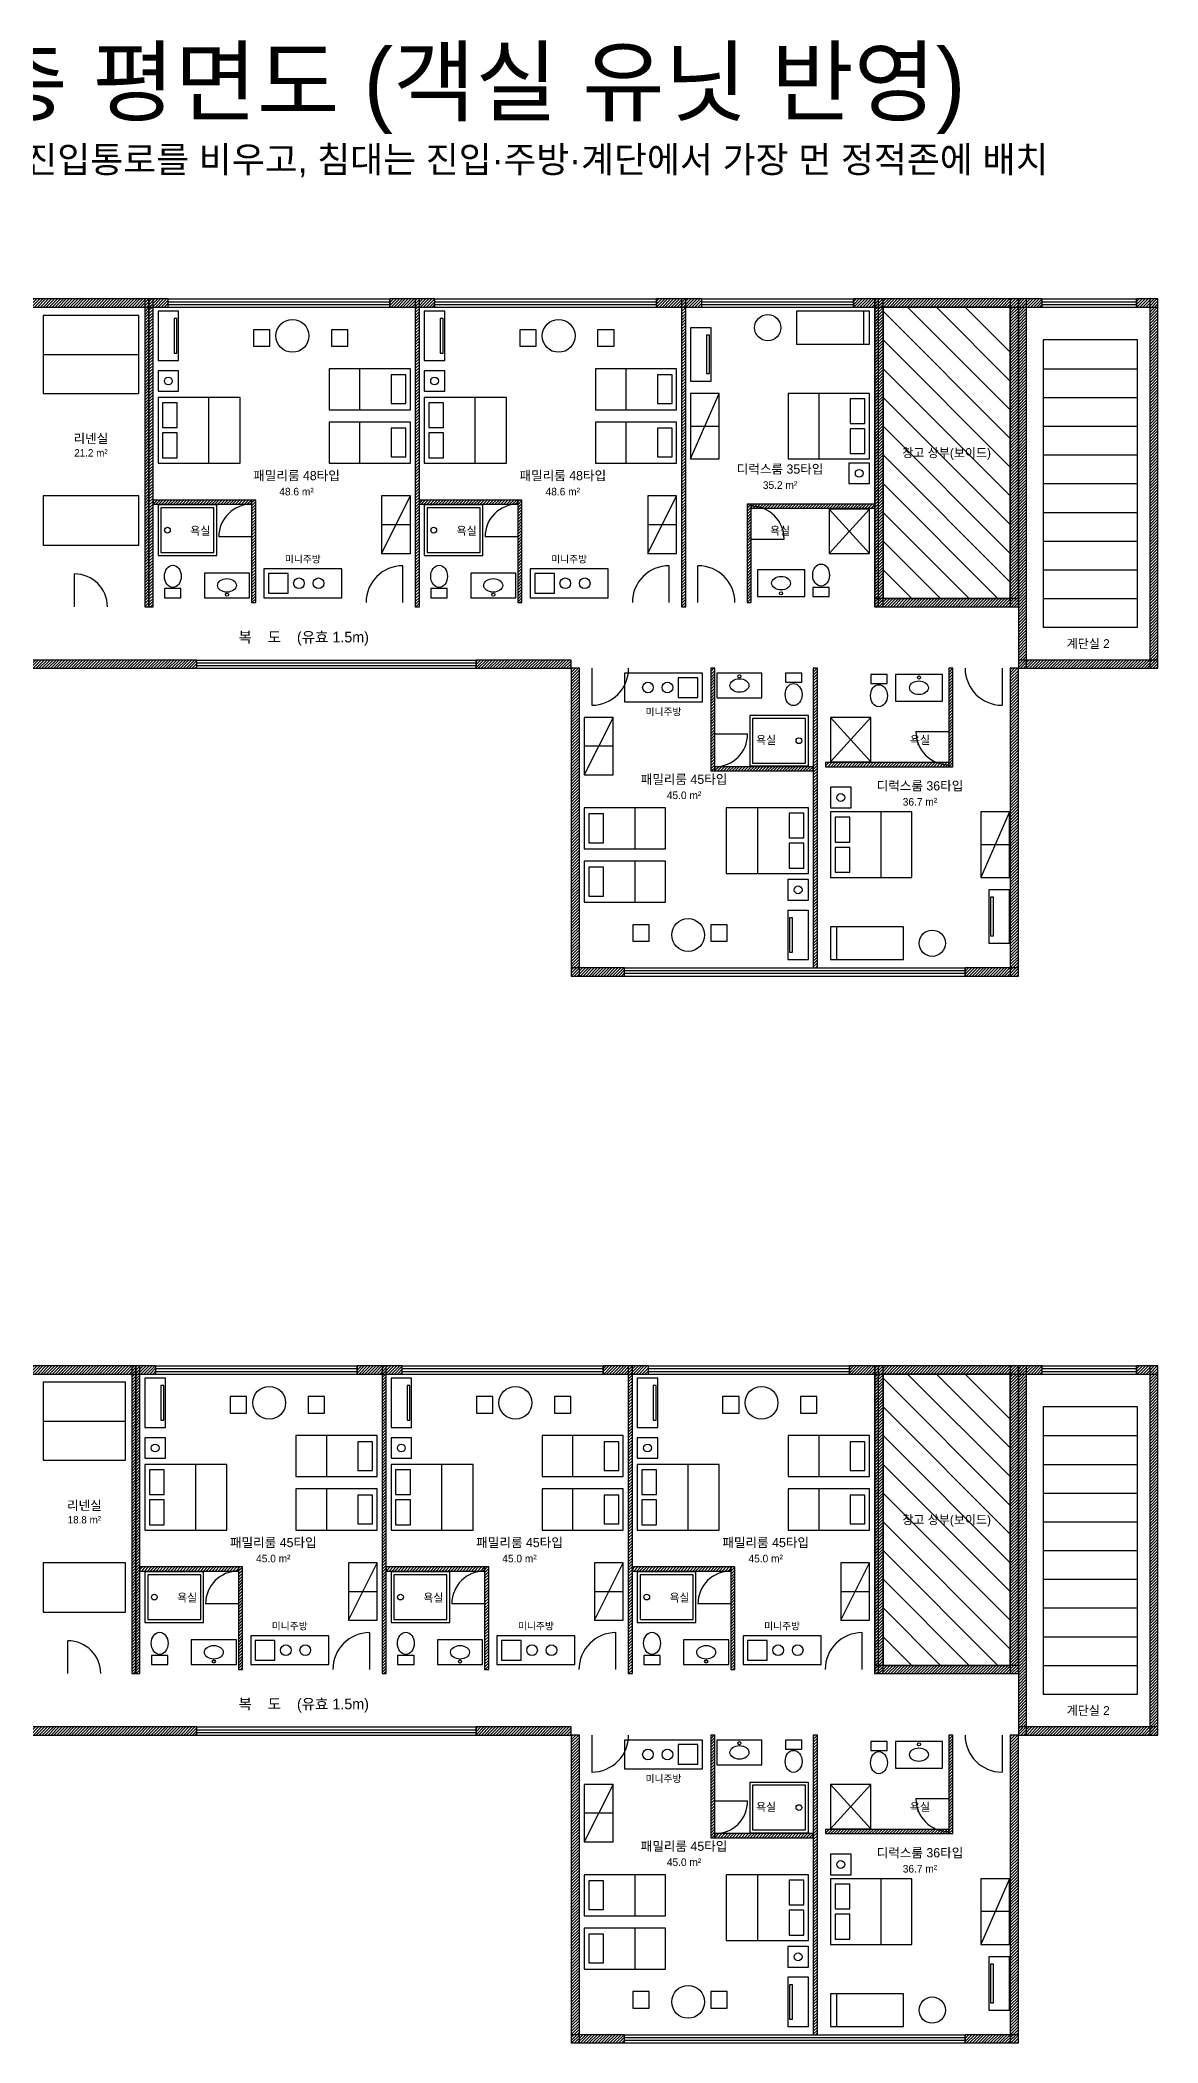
# Model space of a CAD drawing. Header units: millimetres. Extents: x -12464 to 45620, y -64650 to 22809.
# Drawn here: x 18375 to 45620, y -26000 to 22809 of the extents above; entities that cross this region are included whole.
import ezdxf
from ezdxf.enums import TextEntityAlignment as Align

# ---------------------------------------------------------------- set-up
doc = ezdxf.new("R2010")
doc.units = ezdxf.units.MM
for name, color, linetype in [('0CONC', 7, 'Continuous'), ('0OTB', 9, 'Continuous'), ('0TEXT', 7, 'Continuous'), ('0WIN', 4, 'Continuous'), ('DOOR', 2, 'Continuous'), ('FUR', 3, 'Continuous'), ('STAIR', 2, 'Continuous'), ('TOIL', 5, 'Continuous'), ('해치벽체', 8, 'Continuous')]:
    doc.layers.add(name, color=color, linetype=linetype)
doc.styles.add('KOR', font='Pretendard-Regular.ttf')

msp = doc.modelspace()

# ---------------------------------------------------------------- hatches: boundary and pattern name
at = {"layer": '해치벽체'}
h = msp.add_hatch(dxfattribs=at)
h.set_pattern_fill('ANSI31', color=8, scale=16)
h.paths.add_polyline_path([(11000, 16300), (21500, 16300), (21500, 16500), (11000, 16500)])
h = msp.add_hatch(dxfattribs=at)
h.set_pattern_fill('ANSI31', color=8, scale=16)
h.paths.add_polyline_path([(20930, 9000), (21030, 9000), (21030, 16500), (20930, 16500)])
h = msp.add_hatch(dxfattribs=at)
h.set_pattern_fill('ANSI31', color=8, scale=16)
h.paths.add_polyline_path([(21030, 9000), (21130, 9000), (21130, 16500), (21030, 16500)])
h = msp.add_hatch(dxfattribs=at)
h.set_pattern_fill('ANSI31', color=8, scale=16)
h.paths.add_polyline_path([(26900, 16300), (28000, 16300), (28000, 16500), (26900, 16500)])
h = msp.add_hatch(dxfattribs=at)
h.set_pattern_fill('ANSI31', color=8, scale=16)
h.paths.add_polyline_path([(27520, 9000), (27620, 9000), (27620, 16500), (27520, 16500)])
h = msp.add_hatch(dxfattribs=at)
h.set_pattern_fill('ANSI31', color=8, scale=16)
h.paths.add_polyline_path([(33400, 16300), (34500, 16300), (34500, 16500), (33400, 16500)])
h = msp.add_hatch(dxfattribs=at)
h.set_pattern_fill('ANSI31', color=8, scale=16)
h.paths.add_polyline_path([(34010, 9000), (34110, 9000), (34110, 16500), (34010, 16500)])
h = msp.add_hatch(dxfattribs=at)
h.set_pattern_fill('ANSI31', color=8, scale=16)
h.paths.add_polyline_path([(38200, 16300), (42800, 16300), (42800, 16500), (38200, 16500)])
h = msp.add_hatch(dxfattribs=at)
h.set_pattern_fill('ANSI31', color=8, scale=16)
h.paths.add_polyline_path([(38710, 9000), (38810, 9000), (38810, 16500), (38710, 16500)])
h = msp.add_hatch(dxfattribs=at)
h.set_pattern_fill('ANSI31', color=8, scale=16)
h.paths.add_polyline_path([(38720, 9000), (38920, 9000), (38920, 16500), (38720, 16500)])
h = msp.add_hatch(dxfattribs=at)
h.set_pattern_fill('ANSI31', color=8, scale=16)
h.paths.add_polyline_path([(42020, 9000), (42220, 9000), (42220, 16500), (42020, 16500)])
h = msp.add_hatch(dxfattribs=at)
h.set_pattern_fill('ANSI31', color=8, scale=16)
h.paths.add_polyline_path([(42220, 7500), (42420, 7500), (42420, 16500), (42220, 16500)])
h = msp.add_hatch(dxfattribs=at)
h.set_pattern_fill('ANSI31', color=8, scale=16)
h.paths.add_polyline_path([(45100, 16300), (45620, 16300), (45620, 16500), (45100, 16500)])
h = msp.add_hatch(dxfattribs=at)
h.set_pattern_fill('ANSI31', color=8, scale=16)
h.paths.add_polyline_path([(45420, 7500), (45620, 7500), (45620, 16500), (45420, 16500)])
h = msp.add_hatch(dxfattribs=at)
h.set_pattern_fill('ANSI31', color=8, scale=16)
h.paths.add_polyline_path([(21130, 11500), (23530, 11500), (23530, 11600), (21130, 11600)])
h = msp.add_hatch(dxfattribs=at)
h.set_pattern_fill('ANSI31', color=8, scale=16)
h.paths.add_polyline_path([(23530, 9100), (23630, 9100), (23630, 11600), (23530, 11600)])
h = msp.add_hatch(dxfattribs=at)
h.set_pattern_fill('ANSI31', color=8, scale=16)
h.paths.add_polyline_path([(27620, 11500), (30020, 11500), (30020, 11600), (27620, 11600)])
h = msp.add_hatch(dxfattribs=at)
h.set_pattern_fill('ANSI31', color=8, scale=16)
h.paths.add_polyline_path([(30020, 9100), (30120, 9100), (30120, 11600), (30020, 11600)])
h = msp.add_hatch(dxfattribs=at)
h.set_pattern_fill('ANSI31', color=8, scale=16)
h.paths.add_polyline_path([(35610, 9100), (35710, 9100), (35710, 11500), (35610, 11500)])
h = msp.add_hatch(dxfattribs=at)
h.set_pattern_fill('ANSI31', color=8, scale=16)
h.paths.add_polyline_path([(35710, 11400), (38710, 11400), (38710, 11500), (35710, 11500)])
h = msp.add_hatch(dxfattribs=at)
h.set_pattern_fill('ANSI31', color=8, scale=16)
h.paths.add_polyline_path([(38720, 9000), (42220, 9000), (42220, 9200), (38720, 9200)])
h = msp.add_hatch(dxfattribs=at)
h.set_pattern_fill('ANSI31', color=8, scale=16)
h.paths.add_polyline_path([(17200, 7500), (22200, 7500), (22200, 7700), (17200, 7700)])
h = msp.add_hatch(dxfattribs=at)
h.set_pattern_fill('ANSI31', color=8, scale=16)
h.paths.add_polyline_path([(29000, 7500), (31320, 7500), (31320, 7700), (29000, 7700)])
h = msp.add_hatch(dxfattribs=at)
h.set_pattern_fill('ANSI31', color=8, scale=16)
h.paths.add_polyline_path([(31320, 0), (31520, 0), (31520, 7500), (31320, 7500)])
h = msp.add_hatch(dxfattribs=at)
h.set_pattern_fill('ANSI31', color=8, scale=16)
h.paths.add_polyline_path([(34720, 5000), (34820, 5000), (34820, 7500), (34720, 7500)])
h = msp.add_hatch(dxfattribs=at)
h.set_pattern_fill('ANSI31', color=8, scale=16)
h.paths.add_polyline_path([(37220, 200), (37320, 200), (37320, 7500), (37220, 7500)])
h = msp.add_hatch(dxfattribs=at)
h.set_pattern_fill('ANSI31', color=8, scale=16)
h.paths.add_polyline_path([(40520, 5100), (40620, 5100), (40620, 7500), (40520, 7500)])
h = msp.add_hatch(dxfattribs=at)
h.set_pattern_fill('ANSI31', color=8, scale=16)
h.paths.add_polyline_path([(42020, 0), (42220, 0), (42220, 7500), (42020, 7500)])
h = msp.add_hatch(dxfattribs=at)
h.set_pattern_fill('ANSI31', color=8, scale=16)
h.paths.add_polyline_path([(42220, 7500), (45620, 7500), (45620, 7700), (42220, 7700)])
h = msp.add_hatch(dxfattribs=at)
h.set_pattern_fill('ANSI31', color=8, scale=16)
h.paths.add_polyline_path([(34820, 5000), (37220, 5000), (37220, 5100), (34820, 5100)])
h = msp.add_hatch(dxfattribs=at)
h.set_pattern_fill('ANSI31', color=8, scale=16)
h.paths.add_polyline_path([(37520, 5100), (40520, 5100), (40520, 5200), (37520, 5200)])
h = msp.add_hatch(dxfattribs=at)
h.set_pattern_fill('ANSI31', color=8, scale=16)
h.paths.add_polyline_path([(31320, 0), (32620, 0), (32620, 200), (31320, 200)])
h = msp.add_hatch(dxfattribs=at)
h.set_pattern_fill('ANSI31', color=8, scale=16)
h.paths.add_polyline_path([(40920, 0), (42220, 0), (42220, 200), (40920, 200)])
h = msp.add_hatch(dxfattribs=at)
h.set_pattern_fill('ANSI31', color=8, scale=16)
h.paths.add_polyline_path([(11000, -9700), (21200, -9700), (21200, -9500), (11000, -9500)])
h = msp.add_hatch(dxfattribs=at)
h.set_pattern_fill('ANSI31', color=8, scale=16)
h.paths.add_polyline_path([(20610, -17000), (20710, -17000), (20710, -9500), (20610, -9500)])
h = msp.add_hatch(dxfattribs=at)
h.set_pattern_fill('ANSI31', color=8, scale=16)
h.paths.add_polyline_path([(20710, -17000), (20810, -17000), (20810, -9500), (20710, -9500)])
h = msp.add_hatch(dxfattribs=at)
h.set_pattern_fill('ANSI31', color=8, scale=16)
h.paths.add_polyline_path([(26100, -9700), (27200, -9700), (27200, -9500), (26100, -9500)])
h = msp.add_hatch(dxfattribs=at)
h.set_pattern_fill('ANSI31', color=8, scale=16)
h.paths.add_polyline_path([(26710, -17000), (26810, -17000), (26810, -9500), (26710, -9500)])
h = msp.add_hatch(dxfattribs=at)
h.set_pattern_fill('ANSI31', color=8, scale=16)
h.paths.add_polyline_path([(32100, -9700), (33200, -9700), (33200, -9500), (32100, -9500)])
h = msp.add_hatch(dxfattribs=at)
h.set_pattern_fill('ANSI31', color=8, scale=16)
h.paths.add_polyline_path([(32710, -17000), (32810, -17000), (32810, -9500), (32710, -9500)])
h = msp.add_hatch(dxfattribs=at)
h.set_pattern_fill('ANSI31', color=8, scale=16)
h.paths.add_polyline_path([(38100, -9700), (42800, -9700), (42800, -9500), (38100, -9500)])
h = msp.add_hatch(dxfattribs=at)
h.set_pattern_fill('ANSI31', color=8, scale=16)
h.paths.add_polyline_path([(38710, -17000), (38810, -17000), (38810, -9500), (38710, -9500)])
h = msp.add_hatch(dxfattribs=at)
h.set_pattern_fill('ANSI31', color=8, scale=16)
h.paths.add_polyline_path([(38720, -17000), (38920, -17000), (38920, -9500), (38720, -9500)])
h = msp.add_hatch(dxfattribs=at)
h.set_pattern_fill('ANSI31', color=8, scale=16)
h.paths.add_polyline_path([(42020, -17000), (42220, -17000), (42220, -9500), (42020, -9500)])
h = msp.add_hatch(dxfattribs=at)
h.set_pattern_fill('ANSI31', color=8, scale=16)
h.paths.add_polyline_path([(42220, -18500), (42420, -18500), (42420, -9500), (42220, -9500)])
h = msp.add_hatch(dxfattribs=at)
h.set_pattern_fill('ANSI31', color=8, scale=16)
h.paths.add_polyline_path([(45100, -9700), (45620, -9700), (45620, -9500), (45100, -9500)])
h = msp.add_hatch(dxfattribs=at)
h.set_pattern_fill('ANSI31', color=8, scale=16)
h.paths.add_polyline_path([(45420, -18500), (45620, -18500), (45620, -9500), (45420, -9500)])
h = msp.add_hatch(dxfattribs=at)
h.set_pattern_fill('ANSI31', color=8, scale=16)
h.paths.add_polyline_path([(20810, -14500), (23210, -14500), (23210, -14400), (20810, -14400)])
h = msp.add_hatch(dxfattribs=at)
h.set_pattern_fill('ANSI31', color=8, scale=16)
h.paths.add_polyline_path([(23210, -16900), (23310, -16900), (23310, -14400), (23210, -14400)])
h = msp.add_hatch(dxfattribs=at)
h.set_pattern_fill('ANSI31', color=8, scale=16)
h.paths.add_polyline_path([(26810, -14500), (29210, -14500), (29210, -14400), (26810, -14400)])
h = msp.add_hatch(dxfattribs=at)
h.set_pattern_fill('ANSI31', color=8, scale=16)
h.paths.add_polyline_path([(29210, -16900), (29310, -16900), (29310, -14400), (29210, -14400)])
h = msp.add_hatch(dxfattribs=at)
h.set_pattern_fill('ANSI31', color=8, scale=16)
h.paths.add_polyline_path([(32810, -14500), (35210, -14500), (35210, -14400), (32810, -14400)])
h = msp.add_hatch(dxfattribs=at)
h.set_pattern_fill('ANSI31', color=8, scale=16)
h.paths.add_polyline_path([(35210, -16900), (35310, -16900), (35310, -14400), (35210, -14400)])
h = msp.add_hatch(dxfattribs=at)
h.set_pattern_fill('ANSI31', color=8, scale=16)
h.paths.add_polyline_path([(38720, -17000), (42220, -17000), (42220, -16800), (38720, -16800)])
h = msp.add_hatch(dxfattribs=at)
h.set_pattern_fill('ANSI31', color=8, scale=16)
h.paths.add_polyline_path([(17200, -18500), (22200, -18500), (22200, -18300), (17200, -18300)])
h = msp.add_hatch(dxfattribs=at)
h.set_pattern_fill('ANSI31', color=8, scale=16)
h.paths.add_polyline_path([(29000, -18500), (31320, -18500), (31320, -18300), (29000, -18300)])
h = msp.add_hatch(dxfattribs=at)
h.set_pattern_fill('ANSI31', color=8, scale=16)
h.paths.add_polyline_path([(31320, -26000), (31520, -26000), (31520, -18500), (31320, -18500)])
h = msp.add_hatch(dxfattribs=at)
h.set_pattern_fill('ANSI31', color=8, scale=16)
h.paths.add_polyline_path([(34720, -21000), (34820, -21000), (34820, -18500), (34720, -18500)])
h = msp.add_hatch(dxfattribs=at)
h.set_pattern_fill('ANSI31', color=8, scale=16)
h.paths.add_polyline_path([(37220, -25800), (37320, -25800), (37320, -18500), (37220, -18500)])
h = msp.add_hatch(dxfattribs=at)
h.set_pattern_fill('ANSI31', color=8, scale=16)
h.paths.add_polyline_path([(40520, -20900), (40620, -20900), (40620, -18500), (40520, -18500)])
h = msp.add_hatch(dxfattribs=at)
h.set_pattern_fill('ANSI31', color=8, scale=16)
h.paths.add_polyline_path([(42020, -26000), (42220, -26000), (42220, -18500), (42020, -18500)])
h = msp.add_hatch(dxfattribs=at)
h.set_pattern_fill('ANSI31', color=8, scale=16)
h.paths.add_polyline_path([(42220, -18500), (45620, -18500), (45620, -18300), (42220, -18300)])
h = msp.add_hatch(dxfattribs=at)
h.set_pattern_fill('ANSI31', color=8, scale=16)
h.paths.add_polyline_path([(34820, -21000), (37220, -21000), (37220, -20900), (34820, -20900)])
h = msp.add_hatch(dxfattribs=at)
h.set_pattern_fill('ANSI31', color=8, scale=16)
h.paths.add_polyline_path([(37520, -20900), (40520, -20900), (40520, -20800), (37520, -20800)])
h = msp.add_hatch(dxfattribs=at)
h.set_pattern_fill('ANSI31', color=8, scale=16)
h.paths.add_polyline_path([(31320, -26000), (32620, -26000), (32620, -25800), (31320, -25800)])
h = msp.add_hatch(dxfattribs=at)
h.set_pattern_fill('ANSI31', color=8, scale=16)
h.paths.add_polyline_path([(40920, -26000), (42220, -26000), (42220, -25800), (40920, -25800)])

# ---------------------------------------------------------------- linework, layer by layer
at = {"layer": '0CONC'}
for points in [[(11000, 16300), (21500, 16300), (21500, 16500), (11000, 16500)], [(20930, 9000), (21030, 9000), (21030, 16500), (20930, 16500)], [(21030, 9000), (21130, 9000), (21130, 16500), (21030, 16500)], [(26900, 16300), (28000, 16300), (28000, 16500), (26900, 16500)], [(27520, 9000), (27620, 9000), (27620, 16500), (27520, 16500)], [(33400, 16300), (34500, 16300), (34500, 16500), (33400, 16500)], [(34010, 9000), (34110, 9000), (34110, 16500), (34010, 16500)], [(38200, 16300), (42800, 16300), (42800, 16500), (38200, 16500)], [(38710, 9000), (38810, 9000), (38810, 16500), (38710, 16500)], [(38720, 9000), (38920, 9000), (38920, 16500), (38720, 16500)], [(42020, 9000), (42220, 9000), (42220, 16500), (42020, 16500)], [(42220, 7500), (42420, 7500), (42420, 16500), (42220, 16500)], [(45100, 16300), (45620, 16300), (45620, 16500), (45100, 16500)], [(45420, 7500), (45620, 7500), (45620, 16500), (45420, 16500)], [(21130, 11500), (23530, 11500), (23530, 11600), (21130, 11600)], [(23530, 9100), (23630, 9100), (23630, 11600), (23530, 11600)], [(27620, 11500), (30020, 11500), (30020, 11600), (27620, 11600)], [(30020, 9100), (30120, 9100), (30120, 11600), (30020, 11600)], [(35610, 9100), (35710, 9100), (35710, 11500), (35610, 11500)], [(35710, 11400), (38710, 11400), (38710, 11500), (35710, 11500)], [(38720, 9000), (42220, 9000), (42220, 9200), (38720, 9200)], [(17200, 7500), (22200, 7500), (22200, 7700), (17200, 7700)], [(29000, 7500), (31320, 7500), (31320, 7700), (29000, 7700)], [(31320, 0), (31520, 0), (31520, 7500), (31320, 7500)], [(34720, 5000), (34820, 5000), (34820, 7500), (34720, 7500)], [(37220, 200), (37320, 200), (37320, 7500), (37220, 7500)], [(40520, 5100), (40620, 5100), (40620, 7500), (40520, 7500)], [(42020, 0), (42220, 0), (42220, 7500), (42020, 7500)], [(42220, 7500), (45620, 7500), (45620, 7700), (42220, 7700)], [(34820, 5000), (37220, 5000), (37220, 5100), (34820, 5100)], [(37520, 5100), (40520, 5100), (40520, 5200), (37520, 5200)], [(31320, 0), (32620, 0), (32620, 200), (31320, 200)], [(40920, 0), (42220, 0), (42220, 200), (40920, 200)], [(11000, -9700), (21200, -9700), (21200, -9500), (11000, -9500)], [(20610, -17000), (20710, -17000), (20710, -9500), (20610, -9500)], [(20710, -17000), (20810, -17000), (20810, -9500), (20710, -9500)], [(26100, -9700), (27200, -9700), (27200, -9500), (26100, -9500)], [(26710, -17000), (26810, -17000), (26810, -9500), (26710, -9500)], [(32100, -9700), (33200, -9700), (33200, -9500), (32100, -9500)], [(32710, -17000), (32810, -17000), (32810, -9500), (32710, -9500)], [(38100, -9700), (42800, -9700), (42800, -9500), (38100, -9500)], [(38710, -17000), (38810, -17000), (38810, -9500), (38710, -9500)], [(38720, -17000), (38920, -17000), (38920, -9500), (38720, -9500)], [(42020, -17000), (42220, -17000), (42220, -9500), (42020, -9500)], [(42220, -18500), (42420, -18500), (42420, -9500), (42220, -9500)], [(45100, -9700), (45620, -9700), (45620, -9500), (45100, -9500)], [(45420, -18500), (45620, -18500), (45620, -9500), (45420, -9500)], [(20810, -14500), (23210, -14500), (23210, -14400), (20810, -14400)], [(23210, -16900), (23310, -16900), (23310, -14400), (23210, -14400)], [(26810, -14500), (29210, -14500), (29210, -14400), (26810, -14400)], [(29210, -16900), (29310, -16900), (29310, -14400), (29210, -14400)], [(32810, -14500), (35210, -14500), (35210, -14400), (32810, -14400)], [(35210, -16900), (35310, -16900), (35310, -14400), (35210, -14400)], [(38720, -17000), (42220, -17000), (42220, -16800), (38720, -16800)], [(17200, -18500), (22200, -18500), (22200, -18300), (17200, -18300)], [(29000, -18500), (31320, -18500), (31320, -18300), (29000, -18300)], [(31320, -26000), (31520, -26000), (31520, -18500), (31320, -18500)], [(34720, -21000), (34820, -21000), (34820, -18500), (34720, -18500)], [(37220, -25800), (37320, -25800), (37320, -18500), (37220, -18500)], [(40520, -20900), (40620, -20900), (40620, -18500), (40520, -18500)], [(42020, -26000), (42220, -26000), (42220, -18500), (42020, -18500)], [(42220, -18500), (45620, -18500), (45620, -18300), (42220, -18300)], [(34820, -21000), (37220, -21000), (37220, -20900), (34820, -20900)], [(37520, -20900), (40520, -20900), (40520, -20800), (37520, -20800)], [(31320, -26000), (32620, -26000), (32620, -25800), (31320, -25800)], [(40920, -26000), (42220, -26000), (42220, -25800), (40920, -25800)]]:
    msp.add_lwpolyline(points, close=True, dxfattribs=at)
at = {"layer": '0OTB'}
for p, q in [((42020, 13100), (38920, 16200)), ((42020, 13800), (39520, 16300)), ((42020, 14500), (40220, 16300)), ((42020, 15200), (40920, 16300)), ((42020, 12400), (38920, 15500)), ((42020, 11700), (38920, 14800)), ((42020, 11000), (38920, 14100)), ((42020, 10300), (38920, 13400)), ((42020, 9600), (38920, 12700)), ((41720, 9200), (38920, 12000)), ((41020, 9200), (38920, 11300)), ((40320, 9200), (38920, 10600)), ((39620, 9200), (38920, 9900)), ((42020, -12200), (39520, -9700)), ((42020, -11500), (40220, -9700)), ((42020, -10800), (40920, -9700)), ((42020, -12900), (38920, -9800)), ((42020, -13600), (38920, -10500)), ((42020, -14300), (38920, -11200)), ((42020, -15000), (38920, -11900)), ((42020, -15700), (38920, -12600)), ((42020, -16400), (38920, -13300)), ((41720, -16800), (38920, -14000)), ((41020, -16800), (38920, -14700)), ((40320, -16800), (38920, -15400)), ((39620, -16800), (38920, -16100))]:
    msp.add_line(p, q, dxfattribs=at)
for points in [[(38920, 9200), (42020, 9200), (42020, 16300), (38920, 16300)], [(38920, -16800), (42020, -16800), (42020, -9700), (38920, -9700)]]:
    msp.add_lwpolyline(points, close=True, dxfattribs=at)
at = {"layer": '0WIN'}
for p, q in [((21500, 16500), (26900, 16500)), ((21500, 16300), (21500, 16500)), ((21500, 16433.3), (26900, 16433.3)), ((21500, 16366.7), (26900, 16366.7)), ((21500, 16300), (26900, 16300)), ((26900, 16300), (26900, 16500)), ((28000, 16500), (33400, 16500)), ((28000, 16300), (28000, 16500)), ((28000, 16433.3), (33400, 16433.3)), ((28000, 16366.7), (33400, 16366.7)), ((28000, 16300), (33400, 16300)), ((33400, 16300), (33400, 16500)), ((34500, 16500), (38200, 16500)), ((34500, 16300), (34500, 16500)), ((34500, 16433.3), (38200, 16433.3)), ((34500, 16366.7), (38200, 16366.7)), ((34500, 16300), (38200, 16300)), ((38200, 16300), (38200, 16500)), ((42800, 16500), (45100, 16500)), ((42800, 16300), (42800, 16500)), ((42800, 16433.3), (45100, 16433.3)), ((42800, 16366.7), (45100, 16366.7)), ((42800, 16300), (45100, 16300)), ((45100, 16300), (45100, 16500)), ((22200, 7700), (29000, 7700)), ((22200, 7500), (22200, 7700)), ((22200, 7633.3), (29000, 7633.3)), ((22200, 7566.7), (29000, 7566.7)), ((22200, 7500), (29000, 7500)), ((29000, 7500), (29000, 7700)), ((32620, 200), (40920, 200)), ((32620, 0), (32620, 200)), ((32620, 133.3), (40920, 133.3)), ((32620, 66.7), (40920, 66.7)), ((32620, 0), (40920, 0)), ((40920, 0), (40920, 200)), ((21200, -9500), (26100, -9500)), ((21200, -9700), (21200, -9500)), ((21200, -9566.7), (26100, -9566.7)), ((21200, -9633.3), (26100, -9633.3)), ((21200, -9700), (26100, -9700)), ((26100, -9700), (26100, -9500)), ((27200, -9500), (32100, -9500)), ((27200, -9700), (27200, -9500)), ((27200, -9566.7), (32100, -9566.7)), ((27200, -9633.3), (32100, -9633.3)), ((27200, -9700), (32100, -9700)), ((32100, -9700), (32100, -9500)), ((33200, -9500), (38100, -9500)), ((33200, -9700), (33200, -9500)), ((33200, -9566.7), (38100, -9566.7)), ((33200, -9633.3), (38100, -9633.3)), ((33200, -9700), (38100, -9700)), ((38100, -9700), (38100, -9500)), ((42800, -9500), (45100, -9500)), ((42800, -9700), (42800, -9500)), ((42800, -9566.7), (45100, -9566.7)), ((42800, -9633.3), (45100, -9633.3)), ((42800, -9700), (45100, -9700)), ((45100, -9700), (45100, -9500)), ((22200, -18300), (29000, -18300)), ((22200, -18500), (22200, -18300)), ((22200, -18366.7), (29000, -18366.7)), ((22200, -18433.3), (29000, -18433.3)), ((22200, -18500), (29000, -18500)), ((29000, -18500), (29000, -18300)), ((32620, -25800), (40920, -25800)), ((32620, -26000), (32620, -25800)), ((32620, -25866.7), (40920, -25866.7)), ((40920, -26000), (40920, -25800)), ((32620, -25933.3), (40920, -25933.3)), ((32620, -26000), (40920, -26000))]:
    msp.add_line(p, q, dxfattribs=at)
at = {"layer": 'DOOR'}
for p, q in [((23530, 10700), (22730, 10700)), ((30020, 10700), (29220, 10700)), ((35710, 10650), (36510, 10650)), ((19215, 9000), (19215, 9800)), ((27220, 9100), (27220, 10000)), ((33710, 9100), (33710, 10000)), ((34410, 9100), (34410, 10000)), ((31820, 7500), (31820, 6600)), ((41820, 7500), (41820, 6600)), ((34820, 5900), (35620, 5900)), ((40520, 5950), (39720, 5950)), ((23210, -15300), (22410, -15300)), ((29210, -15300), (28410, -15300)), ((35210, -15300), (34410, -15300)), ((26410, -16900), (26410, -16000)), ((32410, -16900), (32410, -16000)), ((38410, -16900), (38410, -16000)), ((19055, -17000), (19055, -16200)), ((31820, -18500), (31820, -19400)), ((41820, -18500), (41820, -19400)), ((34820, -20100), (35620, -20100)), ((40520, -20050), (39720, -20050))]:
    msp.add_line(p, q, dxfattribs=at)
for centre, radius, start, end in [((23530, 10700), 800, 90, 180), ((30020, 10700), 800, 90, 180), ((35710, 10650), 800, 0, 90), ((19215, 9000), 800, 0, 90), ((27220, 9100), 900, 90, 180), ((33710, 9100), 900, 90, 180), ((34410, 9100), 900, 0, 90), ((31820, 7500), 900, 270, 360), ((41820, 7500), 900, 180, 270), ((34820, 5900), 800, 270, 360), ((40520, 5950), 800, 180, 270), ((23210, -15300), 800, 90, 180), ((29210, -15300), 800, 90, 180), ((35210, -15300), 800, 90, 180), ((26410, -16900), 900, 90, 180), ((32410, -16900), 900, 90, 180), ((38410, -16900), 900, 90, 180), ((19055, -17000), 800, 0, 90), ((31820, -18500), 900, 270, 360), ((41820, -18500), 900, 180, 270), ((34820, -20100), 800, 270, 360), ((40520, -20050), 800, 180, 270)]:
    msp.add_arc(centre, radius, start, end, dxfattribs=at)
at = {"layer": 'FUR'}
for p, q in [((18450, 15150), (20780, 15150)), ((26172.4, 13800), (26172.4, 14800)), ((32662.4, 13800), (32662.4, 14800)), ((34230, 12600), (34930, 14200)), ((37362.4, 12600), (37362.4, 14200)), ((22490, 12500), (22490, 14100)), ((28980, 12500), (28980, 14100)), ((26172.4, 12500), (26172.4, 13500)), ((32662.4, 12500), (32662.4, 13500)), ((34230, 13400), (34930, 13400)), ((26700, 10300), (27400, 11700)), ((33190, 10300), (33890, 11700)), ((26700, 11000), (27400, 11000)), ((33190, 11000), (33890, 11000)), ((32340, 6300), (31640, 4900)), ((32340, 5600), (31640, 5600)), ((32867.6, 4100), (32867.6, 3100)), ((35860, 4100), (35860, 2500)), ((38867.6, 4000), (38867.6, 2400)), ((42000, 4000), (41300, 2400)), ((42000, 3200), (41300, 3200)), ((32867.6, 2800), (32867.6, 1800)), ((18450, -10850), (20460, -10850)), ((25362.4, -12200), (25362.4, -11200)), ((31362.4, -12200), (31362.4, -11200)), ((37362.4, -12200), (37362.4, -11200)), ((22170, -13500), (22170, -11900)), ((28170, -13500), (28170, -11900)), ((34170, -13500), (34170, -11900)), ((25362.4, -13500), (25362.4, -12500)), ((31362.4, -13500), (31362.4, -12500)), ((37362.4, -13500), (37362.4, -12500)), ((25890, -15700), (26590, -14300)), ((31890, -15700), (32590, -14300)), ((37890, -15700), (38590, -14300)), ((25890, -15000), (26590, -15000)), ((31890, -15000), (32590, -15000)), ((37890, -15000), (38590, -15000)), ((32340, -19700), (31640, -21100)), ((32340, -20400), (31640, -20400)), ((32867.6, -21900), (32867.6, -22900)), ((35860, -21900), (35860, -23500)), ((38867.6, -22000), (38867.6, -23600)), ((42000, -22000), (41300, -23600)), ((42000, -22800), (41300, -22800)), ((32867.6, -23200), (32867.6, -24200))]:
    msp.add_line(p, q, dxfattribs=at)
for points in [[(21250, 15000), (21750, 15000), (21750, 16200), (21250, 16200)], [(27740, 15000), (28240, 15000), (28240, 16200), (27740, 16200)], [(36810, 15400), (38590, 15400), (38590, 16200), (36810, 16200)], [(38440, 15400), (38590, 15400), (38590, 16200), (38440, 16200)], [(18450, 14200), (20780, 14200), (20780, 16100), (18450, 16100)], [(21640, 15180), (21710, 15180), (21710, 16020), (21640, 16020)], [(23575, 15350), (23975, 15350), (23975, 15750), (23575, 15750)], [(25475, 15350), (25875, 15350), (25875, 15750), (25475, 15750)], [(28130, 15180), (28200, 15180), (28200, 16020), (28130, 16020)], [(30065, 15350), (30465, 15350), (30465, 15750), (30065, 15750)], [(31965, 15350), (32365, 15350), (32365, 15750), (31965, 15750)], [(34230, 14500), (34730, 14500), (34730, 15800), (34230, 15800)], [(34620, 14680), (34690, 14680), (34690, 15620), (34620, 15620)], [(21250, 14250), (21750, 14250), (21750, 14750), (21250, 14750)], [(25420, 13800), (27400, 13800), (27400, 14800), (25420, 14800)], [(26930, 13950), (27290, 13950), (27290, 14650), (26930, 14650)], [(27740, 14250), (28240, 14250), (28240, 14750), (27740, 14750)], [(31910, 13800), (33890, 13800), (33890, 14800), (31910, 14800)], [(33420, 13950), (33780, 13950), (33780, 14650), (33420, 14650)], [(34230, 12600), (34930, 12600), (34930, 14200), (34230, 14200)], [(36610, 12600), (38590, 12600), (38590, 14200), (36610, 14200)], [(21250, 12500), (23250, 12500), (23250, 14100), (21250, 14100)], [(21360, 13365), (21720, 13365), (21720, 13970), (21360, 13970)], [(27740, 12500), (29740, 12500), (29740, 14100), (27740, 14100)], [(27850, 13365), (28210, 13365), (28210, 13970), (27850, 13970)], [(38120, 13465), (38480, 13465), (38480, 14070), (38120, 14070)], [(21360, 12630), (21720, 12630), (21720, 13235), (21360, 13235)], [(25420, 12500), (27400, 12500), (27400, 13500), (25420, 13500)], [(26930, 12650), (27290, 12650), (27290, 13350), (26930, 13350)], [(27850, 12630), (28210, 12630), (28210, 13235), (27850, 13235)], [(31910, 12500), (33890, 12500), (33890, 13500), (31910, 13500)], [(33420, 12650), (33780, 12650), (33780, 13350), (33420, 13350)], [(38120, 12730), (38480, 12730), (38480, 13335), (38120, 13335)], [(38090, 12000), (38590, 12000), (38590, 12500), (38090, 12500)], [(18450, 10500), (20780, 10500), (20780, 11700), (18450, 11700)], [(26700, 10300), (27400, 10300), (27400, 11700), (26700, 11700)], [(33190, 10300), (33890, 10300), (33890, 11700), (33190, 11700)], [(23830, 9220), (25730, 9220), (25730, 9920), (23830, 9920)], [(30320, 9220), (32220, 9220), (32220, 9920), (30320, 9920)], [(32620, 6680), (34520, 6680), (34520, 7380), (32620, 7380)], [(31640, 4900), (32340, 4900), (32340, 6300), (31640, 6300)], [(37640, 4100), (38140, 4100), (38140, 4600), (37640, 4600)], [(31640, 3100), (33620, 3100), (33620, 4100), (31640, 4100)], [(31750, 3250), (32110, 3250), (32110, 3950), (31750, 3950)], [(35100, 2500), (37100, 2500), (37100, 4100), (35100, 4100)], [(36630, 3365), (36990, 3365), (36990, 3970), (36630, 3970)], [(37640, 2400), (39620, 2400), (39620, 4000), (37640, 4000)], [(41300, 2400), (42000, 2400), (42000, 4000), (41300, 4000)], [(37750, 3265), (38110, 3265), (38110, 3870), (37750, 3870)], [(36630, 2630), (36990, 2630), (36990, 3235), (36630, 3235)], [(37750, 2530), (38110, 2530), (38110, 3135), (37750, 3135)], [(31640, 1800), (33620, 1800), (33620, 2800), (31640, 2800)], [(31750, 1950), (32110, 1950), (32110, 2650), (31750, 2650)], [(36600, 1850), (37100, 1850), (37100, 2350), (36600, 2350)], [(41500, 800), (42000, 800), (42000, 2100), (41500, 2100)], [(36600, 400), (37100, 400), (37100, 1600), (36600, 1600)], [(41540, 980), (41610, 980), (41610, 1920), (41540, 1920)], [(32820, 850), (33220, 850), (33220, 1250), (32820, 1250)], [(34720, 850), (35120, 850), (35120, 1250), (34720, 1250)], [(36640, 580), (36710, 580), (36710, 1420), (36640, 1420)], [(37640, 400), (39420, 400), (39420, 1200), (37640, 1200)], [(37640, 400), (37790, 400), (37790, 1200), (37640, 1200)], [(18450, -11800), (20460, -11800), (20460, -9900), (18450, -9900)], [(20930, -11000), (21430, -11000), (21430, -9800), (20930, -9800)], [(21320, -10820), (21390, -10820), (21390, -9980), (21320, -9980)], [(26930, -11000), (27430, -11000), (27430, -9800), (26930, -9800)], [(27320, -10820), (27390, -10820), (27390, -9980), (27320, -9980)], [(32930, -11000), (33430, -11000), (33430, -9800), (32930, -9800)], [(33320, -10820), (33390, -10820), (33390, -9980), (33320, -9980)], [(23010, -10650), (23410, -10650), (23410, -10250), (23010, -10250)], [(24910, -10650), (25310, -10650), (25310, -10250), (24910, -10250)], [(29010, -10650), (29410, -10650), (29410, -10250), (29010, -10250)], [(30910, -10650), (31310, -10650), (31310, -10250), (30910, -10250)], [(35010, -10650), (35410, -10650), (35410, -10250), (35010, -10250)], [(36910, -10650), (37310, -10650), (37310, -10250), (36910, -10250)], [(24610, -12200), (26590, -12200), (26590, -11200), (24610, -11200)], [(30610, -12200), (32590, -12200), (32590, -11200), (30610, -11200)], [(36610, -12200), (38590, -12200), (38590, -11200), (36610, -11200)], [(20930, -11750), (21430, -11750), (21430, -11250), (20930, -11250)], [(26120, -12050), (26480, -12050), (26480, -11350), (26120, -11350)], [(26930, -11750), (27430, -11750), (27430, -11250), (26930, -11250)], [(32120, -12050), (32480, -12050), (32480, -11350), (32120, -11350)], [(32930, -11750), (33430, -11750), (33430, -11250), (32930, -11250)], [(38120, -12050), (38480, -12050), (38480, -11350), (38120, -11350)], [(20930, -13500), (22930, -13500), (22930, -11900), (20930, -11900)], [(21040, -12635), (21400, -12635), (21400, -12030), (21040, -12030)], [(26930, -13500), (28930, -13500), (28930, -11900), (26930, -11900)], [(27040, -12635), (27400, -12635), (27400, -12030), (27040, -12030)], [(32930, -13500), (34930, -13500), (34930, -11900), (32930, -11900)], [(33040, -12635), (33400, -12635), (33400, -12030), (33040, -12030)], [(24610, -13500), (26590, -13500), (26590, -12500), (24610, -12500)], [(26120, -13350), (26480, -13350), (26480, -12650), (26120, -12650)], [(30610, -13500), (32590, -13500), (32590, -12500), (30610, -12500)], [(32120, -13350), (32480, -13350), (32480, -12650), (32120, -12650)], [(36610, -13500), (38590, -13500), (38590, -12500), (36610, -12500)], [(38120, -13350), (38480, -13350), (38480, -12650), (38120, -12650)], [(21040, -13370), (21400, -13370), (21400, -12765), (21040, -12765)], [(27040, -13370), (27400, -13370), (27400, -12765), (27040, -12765)], [(33040, -13370), (33400, -13370), (33400, -12765), (33040, -12765)], [(18450, -15500), (20460, -15500), (20460, -14300), (18450, -14300)], [(25890, -15700), (26590, -15700), (26590, -14300), (25890, -14300)], [(31890, -15700), (32590, -15700), (32590, -14300), (31890, -14300)], [(37890, -15700), (38590, -15700), (38590, -14300), (37890, -14300)], [(23510, -16780), (25410, -16780), (25410, -16080), (23510, -16080)], [(29510, -16780), (31410, -16780), (31410, -16080), (29510, -16080)], [(35510, -16780), (37410, -16780), (37410, -16080), (35510, -16080)], [(32620, -19320), (34520, -19320), (34520, -18620), (32620, -18620)], [(31640, -21100), (32340, -21100), (32340, -19700), (31640, -19700)], [(37640, -21900), (38140, -21900), (38140, -21400), (37640, -21400)], [(31640, -22900), (33620, -22900), (33620, -21900), (31640, -21900)], [(35100, -23500), (37100, -23500), (37100, -21900), (35100, -21900)], [(31750, -22750), (32110, -22750), (32110, -22050), (31750, -22050)], [(36630, -22635), (36990, -22635), (36990, -22030), (36630, -22030)], [(37640, -23600), (39620, -23600), (39620, -22000), (37640, -22000)], [(37750, -22735), (38110, -22735), (38110, -22130), (37750, -22130)], [(41300, -23600), (42000, -23600), (42000, -22000), (41300, -22000)], [(36630, -23370), (36990, -23370), (36990, -22765), (36630, -22765)], [(37750, -23470), (38110, -23470), (38110, -22865), (37750, -22865)], [(31640, -24200), (33620, -24200), (33620, -23200), (31640, -23200)], [(31750, -24050), (32110, -24050), (32110, -23350), (31750, -23350)], [(36600, -24150), (37100, -24150), (37100, -23650), (36600, -23650)], [(41500, -25200), (42000, -25200), (42000, -23900), (41500, -23900)], [(36600, -25600), (37100, -25600), (37100, -24400), (36600, -24400)], [(41540, -25020), (41610, -25020), (41610, -24080), (41540, -24080)], [(32820, -25150), (33220, -25150), (33220, -24750), (32820, -24750)], [(34720, -25150), (35120, -25150), (35120, -24750), (34720, -24750)], [(36640, -25420), (36710, -25420), (36710, -24580), (36640, -24580)], [(37640, -25600), (39420, -25600), (39420, -24800), (37640, -24800)], [(37640, -25600), (37790, -25600), (37790, -24800), (37640, -24800)]]:
    msp.add_lwpolyline(points, close=True, dxfattribs=at)
for centre, radius in [((36110, 15800), 320), ((24525, 15600), 400), ((31015, 15600), 400), ((21500, 14500), 95), ((27990, 14500), 95), ((38340, 12250), 95), ((24685, 9570), 130), ((25160, 9570), 130), ((31175, 9570), 130), ((31650, 9570), 130), ((33190, 7030), 130), ((33665, 7030), 130), ((37890, 4350), 95), ((36850, 2100), 95), ((34170, 1000), 400), ((40120, 800), 320), ((23960, -10400), 400), ((29960, -10400), 400), ((35960, -10400), 400), ((21180, -11500), 95), ((27180, -11500), 95), ((33180, -11500), 95), ((24365, -16430), 130), ((24840, -16430), 130), ((30365, -16430), 130), ((30840, -16430), 130), ((36365, -16430), 130), ((36840, -16430), 130), ((33190, -18970), 130), ((33665, -18970), 130), ((37890, -21650), 95), ((36850, -23900), 95), ((34170, -25000), 400), ((40120, -25200), 320)]:
    msp.add_circle(centre, radius, dxfattribs=at)
at = {"layer": 'STAIR'}
for p, q in [((42820, 14800), (45120, 14800)), ((42820, 14100), (45120, 14100)), ((42820, 13400), (45120, 13400)), ((42820, 12700), (45120, 12700)), ((42820, 12000), (45120, 12000)), ((42820, 11300), (45120, 11300)), ((42820, 10600), (45120, 10600)), ((42820, 9900), (45120, 9900)), ((42820, 9200), (45120, 9200)), ((42820, -11200), (45120, -11200)), ((42820, -11900), (45120, -11900)), ((42820, -12600), (45120, -12600)), ((42820, -13300), (45120, -13300)), ((42820, -14000), (45120, -14000)), ((42820, -14700), (45120, -14700)), ((42820, -15400), (45120, -15400)), ((42820, -16100), (45120, -16100)), ((42820, -16800), (45120, -16800))]:
    msp.add_line(p, q, dxfattribs=at)
for points in [[(42820, 8500), (45120, 8500), (45120, 15500), (42820, 15500)], [(42820, -17500), (45120, -17500), (45120, -10500), (42820, -10500)]]:
    msp.add_lwpolyline(points, close=True, dxfattribs=at)
at = {"layer": 'TOIL'}
for p, q in [((37610, 10300), (38590, 11380)), ((37610, 11380), (38590, 10300)), ((38620, 6300), (37640, 5220)), ((38620, 5220), (37640, 6300)), ((38620, -19700), (37640, -20780)), ((38620, -20780), (37640, -19700))]:
    msp.add_line(p, q, dxfattribs=at)
for points in [[(21250, 10250), (22680, 10250), (22680, 11480), (21250, 11480)], [(21320, 10320), (22610, 10320), (22610, 11410), (21320, 11410)], [(27740, 10250), (29170, 10250), (29170, 11480), (27740, 11480)], [(27810, 10320), (29100, 10320), (29100, 11410), (27810, 11410)], [(37610, 10300), (38590, 10300), (38590, 11380), (37610, 11380)], [(22380, 9220), (23480, 9220), (23480, 9820), (22380, 9820)], [(23940, 9330), (24420, 9330), (24420, 9810), (23940, 9810)], [(28870, 9220), (29970, 9220), (29970, 9820), (28870, 9820)], [(30430, 9330), (30910, 9330), (30910, 9810), (30430, 9810)], [(35860, 9250), (37010, 9250), (37010, 9900), (35860, 9900)], [(21410, 9220), (21810, 9220), (21810, 9440), (21410, 9440)], [(27900, 9220), (28300, 9220), (28300, 9440), (27900, 9440)], [(37210, 9250), (37610, 9250), (37610, 9470), (37210, 9470)], [(34870, 6780), (35970, 6780), (35970, 7380), (34870, 7380)], [(36540, 7160), (36940, 7160), (36940, 7380), (36540, 7380)], [(38620, 7130), (39020, 7130), (39020, 7350), (38620, 7350)], [(39220, 6700), (40370, 6700), (40370, 7350), (39220, 7350)], [(33930, 6790), (34410, 6790), (34410, 7270), (33930, 7270)], [(35670, 5120), (37100, 5120), (37100, 6350), (35670, 6350)], [(35740, 5190), (37030, 5190), (37030, 6280), (35740, 6280)], [(37640, 5220), (38620, 5220), (38620, 6300), (37640, 6300)], [(20930, -15750), (22360, -15750), (22360, -14520), (20930, -14520)], [(21000, -15680), (22290, -15680), (22290, -14590), (21000, -14590)], [(26930, -15750), (28360, -15750), (28360, -14520), (26930, -14520)], [(27000, -15680), (28290, -15680), (28290, -14590), (27000, -14590)], [(32930, -15750), (34360, -15750), (34360, -14520), (32930, -14520)], [(33000, -15680), (34290, -15680), (34290, -14590), (33000, -14590)], [(21090, -16780), (21490, -16780), (21490, -16560), (21090, -16560)], [(22060, -16780), (23160, -16780), (23160, -16180), (22060, -16180)], [(23620, -16670), (24100, -16670), (24100, -16190), (23620, -16190)], [(27090, -16780), (27490, -16780), (27490, -16560), (27090, -16560)], [(28060, -16780), (29160, -16780), (29160, -16180), (28060, -16180)], [(29620, -16670), (30100, -16670), (30100, -16190), (29620, -16190)], [(33090, -16780), (33490, -16780), (33490, -16560), (33090, -16560)], [(34060, -16780), (35160, -16780), (35160, -16180), (34060, -16180)], [(35620, -16670), (36100, -16670), (36100, -16190), (35620, -16190)], [(33930, -19210), (34410, -19210), (34410, -18730), (33930, -18730)], [(34870, -19220), (35970, -19220), (35970, -18620), (34870, -18620)], [(36540, -18840), (36940, -18840), (36940, -18620), (36540, -18620)], [(38620, -18870), (39020, -18870), (39020, -18650), (38620, -18650)], [(39220, -19300), (40370, -19300), (40370, -18650), (39220, -18650)], [(35670, -20880), (37100, -20880), (37100, -19650), (35670, -19650)], [(35740, -20810), (37030, -20810), (37030, -19720), (35740, -19720)], [(37640, -20780), (38620, -20780), (38620, -19700), (37640, -19700)]]:
    msp.add_lwpolyline(points, close=True, dxfattribs=at)
for centre, radius in [((21480, 10865), 70), ((27970, 10865), 70), ((22930, 9295), 38), ((29420, 9295), 38), ((36435, 9325), 38), ((35420, 7305), 38), ((39795, 7275), 38), ((36870, 5735), 70), ((21160, -15135), 70), ((27160, -15135), 70), ((33160, -15135), 70), ((22610, -16705), 38), ((28610, -16705), 38), ((34610, -16705), 38), ((35420, -18695), 38), ((39795, -18725), 38), ((36870, -20265), 70)]:
    msp.add_circle(centre, radius, dxfattribs=at)
for centre, major_axis, ratio in [((21610, 9740), (0, 270), 0.7592593), ((28100, 9740), (0, 270), 0.7592593), ((37410, 9770), (0, 270), 0.7592593), ((22930, 9520), (230, 0), 0.7173913), ((29420, 9520), (230, 0), 0.7173913), ((36435, 9575), (230, 0), 0.7173913), ((35420, 7080), (230, 0), 0.7173913), ((36740, 6860), (0, 270), 0.7592593), ((38820, 6830), (0, 270), 0.7592593), ((39795, 7025), (230, 0), 0.7173913), ((21290, -16260), (0, 270), 0.7592593), ((27290, -16260), (0, 270), 0.7592593), ((33290, -16260), (0, 270), 0.7592593), ((22610, -16480), (230, 0), 0.7173913), ((28610, -16480), (230, 0), 0.7173913), ((34610, -16480), (230, 0), 0.7173913), ((35420, -18920), (230, 0), 0.7173913), ((36740, -19140), (0, 270), 0.7592593), ((38820, -19170), (0, 270), 0.7592593), ((39795, -18975), (230, 0), 0.7173913)]:
    msp.add_ellipse(centre, major_axis=major_axis, ratio=ratio, dxfattribs=at)

# ---------------------------------------------------------------- texts
at = {"layer": '0TEXT', "style": 'KOR'}
for s, height, p in [('호텔 가은 — 기준층 평면도 (객실 유닛 반영)', 1600, (21000, 21800)), ('리넨실', 225, (19615, 13100)), ('패밀리룸 48타입', 225, (24625, 12195)), ('패밀리룸 48타입', 225, (31115, 12195)), ('디럭스룸 35타입', 225, (36410, 12355)), ('욕실', 195, (22280, 10850)), ('욕실', 195, (28770, 10850)), ('욕실', 195, (36410, 10850)), ('계단실 2', 215, (43920, 8100)), ('욕실', 195, (36070, 5750)), ('욕실', 195, (39820, 5750)), ('패밀리룸 45타입', 225, (34070, 4795)), ('디럭스룸 36타입', 225, (39820, 4635)), ('리넨실', 225, (19455, -12900)), ('패밀리룸 45타입', 225, (24060, -13805)), ('패밀리룸 45타입', 225, (30060, -13805)), ('패밀리룸 45타입', 225, (36060, -13805)), ('욕실', 195, (21960, -15150)), ('욕실', 195, (27960, -15150)), ('욕실', 195, (33960, -15150)), ('계단실 2', 215, (43920, -17900)), ('욕실', 195, (36070, -20250)), ('욕실', 195, (39820, -20250)), ('패밀리룸 45타입', 225, (34070, -21205)), ('디럭스룸 36타입', 225, (39820, -21365))]:
    msp.add_text(s, height=height, dxfattribs=at).set_placement(p, align=Align.MIDDLE_CENTER)
at = {"layer": '0TEXT', "color": 8, "style": 'KOR'}
msp.add_text('2·3F 단층형 / 4F 복층·로프트형    ·    출입문 스윙과 진입통로를 비우고, 침대는 진입·주방·계단에서 가장 먼 정적존에 배치', height=640, dxfattribs=at).set_placement((21000, 19900), align=Align.MIDDLE_CENTER)
at = {"layer": '0TEXT', "color": 9, "style": 'KOR'}
for s, height, p in [('21.2 m²', 180, (19615, 12750)), ('창고 상부(보이드)', 215, (40470, 12750)), ('48.6 m²', 185, (24625, 11805)), ('48.6 m²', 185, (31115, 11805)), ('35.2 m²', 185, (36410, 11965)), ('미니주방', 170, (24780, 10160)), ('미니주방', 170, (31270, 10160)), ('복    도    (유효 1.5m)', 260, (24800, 8260)), ('미니주방', 170, (33570, 6440)), ('45.0 m²', 185, (34070, 4405)), ('36.7 m²', 185, (39820, 4245)), ('18.8 m²', 180, (19455, -13250)), ('창고 상부(보이드)', 215, (40470, -13250)), ('45.0 m²', 185, (24060, -14195)), ('45.0 m²', 185, (30060, -14195)), ('45.0 m²', 185, (36060, -14195)), ('미니주방', 170, (24460, -15840)), ('미니주방', 170, (30460, -15840)), ('미니주방', 170, (36460, -15840)), ('복    도    (유효 1.5m)', 260, (24800, -17740)), ('미니주방', 170, (33570, -19560)), ('45.0 m²', 185, (34070, -21595)), ('36.7 m²', 185, (39820, -21755))]:
    msp.add_text(s, height=height, dxfattribs=at).set_placement(p, align=Align.MIDDLE_CENTER)

doc.saveas('drawing.dxf')
